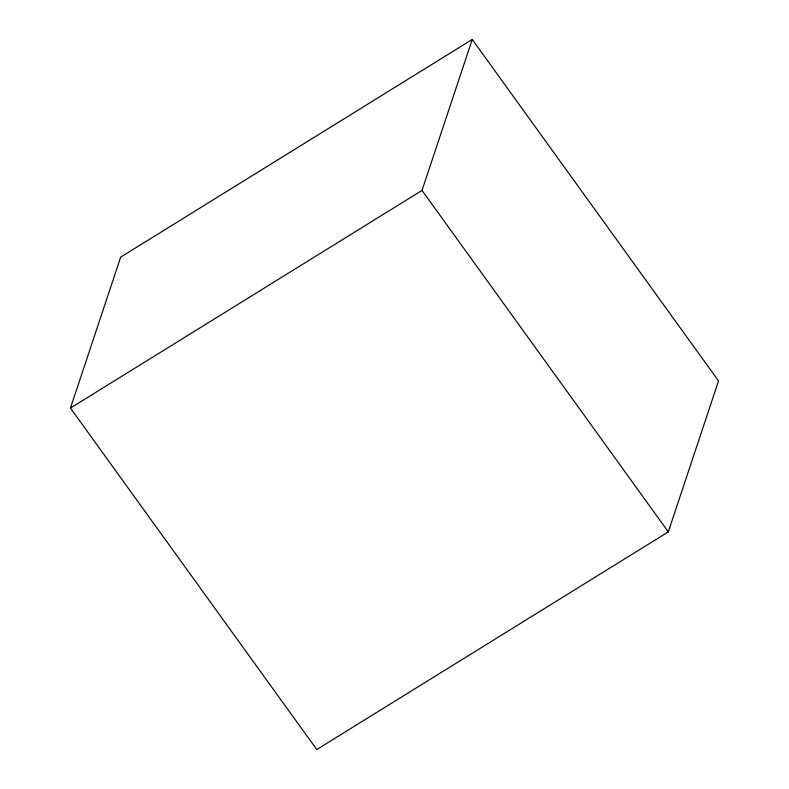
<?xml version="1.0" encoding="UTF-8"?>
<svg xmlns="http://www.w3.org/2000/svg" width="789" height="789" viewBox="0 0 789 789"><rect width="100%" height="100%" fill="white"/><g stroke="black" fill="none" stroke-linecap="round" stroke-linejoin="round"><path stroke-width="1.18" d="M70.468 408.071L120.687 257.115L472.246 39.45L718.532 380.929L668.313 531.885L316.754 749.55L70.468 408.071L422.026 190.405L472.246 39.45M422.026 190.405L668.313 531.885"/></g></svg>
